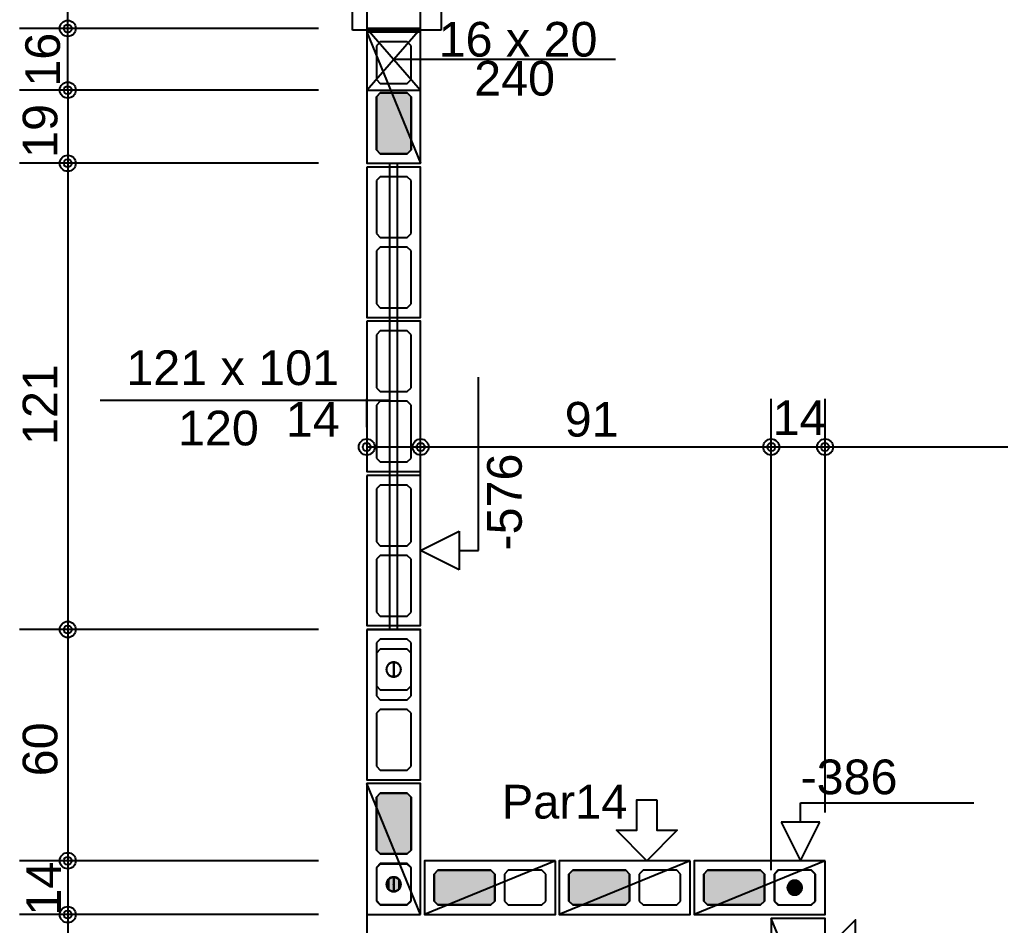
# Model space of a CAD drawing. Extents: x 0 to 119, y 0 to 84.
# Drawn here: x 12.64 to 17.73, y 44.68 to 49.39 of the extents above; entities that cross this region are included whole.
import ezdxf

# ---------------------------------------------------------------- set-up
doc = ezdxf.new("R2010")
doc.units = 0
doc.header["$MEASUREMENT"] = 0
doc.linetypes.add('ESTILO_TQS_0003', pattern=[1.5, 0.5, -0.4, 0.1, -0.5])
doc.linetypes.add('ESTILO_TQS_0005', pattern=[0.4, 0.3, -0.1])
for name, color, linetype in [('18', 6, 'CONTINUOUS'), ('20', 1, 'CONTINUOUS'), ('27', 250, 'CONTINUOUS'), ('3', 7, 'CONTINUOUS'), ('31', 10, 'CONTINUOUS'), ('35', 255, 'CONTINUOUS'), ('9', 8, 'CONTINUOUS')]:
    doc.layers.add(name, color=color, linetype=linetype)
doc.styles.add('TQS_ARIAL', font='arial.ttf')

msp = doc.modelspace()

# ---------------------------------------------------------------- linework, layer by layer
at = {"layer": '18', "color": 6, "linetype": 'Continuous'}
for p, q in [((15.0178, 46.63), (15.0178, 47.53)), ((14.7178, 46.63), (14.9178, 46.73)), ((14.9178, 46.73), (14.9178, 46.53)), ((14.9178, 46.53), (14.7178, 46.63)), ((14.9178, 46.63), (15.0178, 46.63))]:
    msp.add_line(p, q, dxfattribs=at)
at = {"layer": '20', "color": 1, "linetype": 'Continuous'}
for p, q in [((16.690248, 45.22), (16.690248, 45.32)), ((16.690248, 45.32), (17.590248, 45.32)), ((16.790248, 45.22), (16.590248, 45.22)), ((16.590248, 45.22), (16.690248, 45.02)), ((16.690248, 45.02), (16.790248, 45.22))]:
    msp.add_line(p, q, dxfattribs=at)
at = {"layer": '27', "color": 250, "linetype": 'ESTILO_TQS_0005'}
for points in [[(14.5078, 49.27), (14.4878, 49.25), (14.4878, 49.075), (14.5078, 49.055), (14.6478, 49.055), (14.6678, 49.075), (14.6678, 49.25), (14.6478, 49.27), (14.5078, 49.27)], [(14.5078, 49.005), (14.4878, 48.985), (14.4878, 48.71), (14.5078, 48.69), (14.6478, 48.69), (14.6678, 48.71), (14.6678, 48.985), (14.6478, 49.005), (14.5078, 49.005)], [(14.5078, 48.57), (14.4878, 48.55), (14.4878, 48.275), (14.5078, 48.255), (14.6478, 48.255), (14.6678, 48.275), (14.6678, 48.55), (14.6478, 48.57), (14.5078, 48.57)], [(14.5078, 48.205), (14.4878, 48.185), (14.4878, 47.91), (14.5078, 47.89), (14.6478, 47.89), (14.6678, 47.91), (14.6678, 48.185), (14.6478, 48.205), (14.5078, 48.205)], [(14.5078, 47.77), (14.4878, 47.75), (14.4878, 47.475), (14.5078, 47.455), (14.6478, 47.455), (14.6678, 47.475), (14.6678, 47.75), (14.6478, 47.77), (14.5078, 47.77)], [(14.5078, 47.405), (14.4878, 47.385), (14.4878, 47.11), (14.5078, 47.09), (14.6478, 47.09), (14.6678, 47.11), (14.6678, 47.385), (14.6478, 47.405), (14.5078, 47.405)], [(14.5078, 46.97), (14.4878, 46.95), (14.4878, 46.675), (14.5078, 46.655), (14.6478, 46.655), (14.6678, 46.675), (14.6678, 46.95), (14.6478, 46.97), (14.5078, 46.97)], [(14.5078, 46.605), (14.4878, 46.585), (14.4878, 46.31), (14.5078, 46.29), (14.6478, 46.29), (14.6678, 46.31), (14.6678, 46.585), (14.6478, 46.605), (14.5078, 46.605)], [(14.5078, 46.17), (14.4878, 46.15), (14.4878, 45.875), (14.5078, 45.855), (14.6478, 45.855), (14.6678, 45.875), (14.6678, 46.15), (14.6478, 46.17), (14.5078, 46.17)], [(14.5078, 45.805), (14.4878, 45.785), (14.4878, 45.51), (14.5078, 45.49), (14.6478, 45.49), (14.6678, 45.51), (14.6678, 45.785), (14.6478, 45.805), (14.5078, 45.805)], [(14.6478, 45.055), (14.6678, 45.075), (14.6678, 45.35), (14.6478, 45.37), (14.5078, 45.37), (14.4878, 45.35), (14.4878, 45.075), (14.5078, 45.055), (14.6478, 45.055)], [(14.6478, 44.79), (14.6678, 44.81), (14.6678, 44.985), (14.6478, 45.005), (14.5078, 45.005), (14.4878, 44.985), (14.4878, 44.81), (14.5078, 44.79), (14.6478, 44.79)], [(15.1028, 44.95), (15.0828, 44.97), (14.8078, 44.97), (14.7878, 44.95), (14.7878, 44.81), (14.8078, 44.79), (15.0828, 44.79), (15.1028, 44.81), (15.1028, 44.95)], [(15.3678, 44.95), (15.3478, 44.97), (15.1728, 44.97), (15.1528, 44.95), (15.1528, 44.81), (15.1728, 44.79), (15.3478, 44.79), (15.3678, 44.81), (15.3678, 44.95)], [(15.8028, 44.95), (15.7828, 44.97), (15.5078, 44.97), (15.4878, 44.95), (15.4878, 44.81), (15.5078, 44.79), (15.7828, 44.79), (15.8028, 44.81), (15.8028, 44.95)], [(16.0678, 44.95), (16.0478, 44.97), (15.8728, 44.97), (15.8528, 44.95), (15.8528, 44.81), (15.8728, 44.79), (16.0478, 44.79), (16.0678, 44.81), (16.0678, 44.95)], [(16.5028, 44.95), (16.4828, 44.97), (16.2078, 44.97), (16.1878, 44.95), (16.1878, 44.81), (16.2078, 44.79), (16.4828, 44.79), (16.5028, 44.81), (16.5028, 44.95)], [(16.7678, 44.95), (16.7478, 44.97), (16.5728, 44.97), (16.5528, 44.95), (16.5528, 44.81), (16.5728, 44.79), (16.7478, 44.79), (16.7678, 44.81), (16.7678, 44.95)]]:
    msp.add_lwpolyline(points, dxfattribs=at)
at = {"layer": '3', "color": 7, "linetype": 'Continuous'}
for p, q in [((14.4378, 49.02), (14.7178, 49.34)), ((14.4378, 49.34), (14.7178, 49.02)), ((14.4378, 49.32), (14.7178, 48.64)), ((14.4378, 48.64), (14.7178, 48.64)), ((14.557799, 46.22), (14.557799, 48.64)), ((14.597799, 46.22), (14.597799, 48.64)), ((13.05411, 47.41), (14.557799, 47.41)), ((14.557799, 46.22), (14.557799, 47.44)), ((14.597799, 46.22), (14.597799, 47.44)), ((14.437799, 46.22), (14.717799, 46.22)), ((14.5078, 46.1175), (14.4878, 46.0975)), ((14.4878, 46.0975), (14.4878, 45.9275)), ((14.6478, 46.1175), (14.5078, 46.1175)), ((14.6678, 46.0975), (14.6478, 46.1175)), ((14.6678, 45.9275), (14.6678, 46.0975)), ((14.4878, 45.9275), (14.5078, 45.9075)), ((14.5078, 45.9075), (14.6478, 45.9075)), ((14.6478, 45.9075), (14.6678, 45.9275)), ((14.7178, 44.74), (14.4378, 45.42)), ((15.4178, 45.02), (14.7378, 44.74)), ((16.1178, 45.02), (15.4378, 44.74)), ((16.8178, 45.02), (16.1378, 44.74)), ((14.5078, 45.0025), (14.4878, 44.9825)), ((14.4878, 44.9825), (14.4878, 44.8125)), ((14.6478, 45.0025), (14.5078, 45.0025)), ((14.6678, 44.9825), (14.6478, 45.0025)), ((14.6678, 44.8125), (14.6678, 44.9825)), ((16.5753, 44.97), (16.5553, 44.95)), ((16.7453, 44.97), (16.5753, 44.97)), ((16.7653, 44.95), (16.7453, 44.97)), ((16.5553, 44.95), (16.5553, 44.81)), ((16.7653, 44.81), (16.7653, 44.95)), ((14.4878, 44.8125), (14.5078, 44.7925)), ((14.6478, 44.7925), (14.6678, 44.8125)), ((14.5078, 44.7925), (14.6478, 44.7925)), ((16.5553, 44.81), (16.5753, 44.79)), ((16.5753, 44.79), (16.7453, 44.79)), ((16.7453, 44.79), (16.7653, 44.81)), ((16.8178, 44.04), (16.5378, 44.72))]:
    msp.add_line(p, q, dxfattribs=at)
for points in [[(14.7178, 49.34), (14.7178, 50.42), (14.4378, 50.42), (14.4378, 49.34), (14.7178, 49.34)], [(14.4378, 49.02), (14.7178, 49.02), (14.7178, 49.34), (14.4378, 49.34), (14.4378, 49.02)], [(14.4378, 49.32), (14.4378, 48.64), (14.7178, 48.64), (14.7178, 49.32), (14.4378, 49.32)], [(14.5778, 49.18), (15.730029, 49.18)], [(14.4378, 48.62), (14.4378, 47.84), (14.7178, 47.84), (14.7178, 48.62), (14.4378, 48.62)], [(14.4378, 47.82), (14.4378, 47.04), (14.7178, 47.04), (14.7178, 47.82), (14.4378, 47.82)], [(14.4378, 47.02), (14.4378, 46.24), (14.7178, 46.24), (14.7178, 47.02), (14.4378, 47.02)], [(14.4378, 46.22), (14.4378, 45.44), (14.7178, 45.44), (14.7178, 46.22), (14.4378, 46.22)], [(14.5778, 46.0131), (14.577861, 46.013097), (14.577921, 46.013088), (14.57798, 46.013072), (14.578037, 46.013051), (14.578091, 46.013025), (14.578143, 46.012992), (14.578191, 46.012955), (14.578235, 46.012913), (14.578274, 46.012867), (14.578309, 46.012817), (14.578339, 46.012764), (14.578363, 46.012708), (14.578381, 46.01265), (14.578393, 46.012591), (14.578399, 46.01253), (14.578399, 46.01247), (14.578393, 46.012409), (14.578381, 46.01235), (14.578363, 46.012292), (14.578339, 46.012236), (14.578309, 46.012183), (14.578274, 46.012133), (14.578235, 46.012087), (14.578191, 46.012045), (14.578143, 46.012008), (14.578091, 46.011975), (14.578037, 46.011949), (14.57798, 46.011928), (14.577921, 46.011912), (14.577861, 46.011903), (14.5778, 46.0119), (14.5778, 46.0503), (14.573976, 46.050106), (14.570191, 46.049526), (14.566484, 46.048566), (14.562893, 46.047237), (14.559456, 46.04555), (14.556206, 46.043525), (14.553178, 46.041181), (14.550403, 46.038543), (14.547909, 46.035638), (14.545721, 46.032495), (14.543863, 46.029147), (14.542353, 46.025628), (14.541207, 46.021975), (14.540436, 46.018224), (14.540049, 46.014415), (14.540049, 46.010585), (14.540436, 46.006776), (14.541207, 46.003025), (14.542353, 45.999372), (14.543863, 45.995853), (14.545721, 45.992505), (14.547909, 45.989362), (14.550403, 45.986457), (14.553178, 45.983819), (14.556206, 45.981475), (14.559456, 45.97945), (14.562893, 45.977763), (14.566484, 45.976434), (14.570191, 45.975474), (14.573976, 45.974894), (14.5778, 45.9747), (14.5778, 46.0131)], [(14.5778, 46.0119), (14.577739, 46.011903), (14.577679, 46.011912), (14.57762, 46.011928), (14.577563, 46.011949), (14.577509, 46.011975), (14.577457, 46.012008), (14.577409, 46.012045), (14.577365, 46.012087), (14.577326, 46.012133), (14.577291, 46.012183), (14.577261, 46.012236), (14.577237, 46.012292), (14.577219, 46.01235), (14.577207, 46.012409), (14.577201, 46.01247), (14.577201, 46.01253), (14.577207, 46.012591), (14.577219, 46.01265), (14.577237, 46.012708), (14.577261, 46.012764), (14.577291, 46.012817), (14.577326, 46.012867), (14.577365, 46.012913), (14.577409, 46.012955), (14.577457, 46.012992), (14.577509, 46.013025), (14.577563, 46.013051), (14.57762, 46.013072), (14.577679, 46.013088), (14.577739, 46.013097), (14.5778, 46.0131), (14.5778, 45.9747), (14.581624, 45.974894), (14.585409, 45.975474), (14.589116, 45.976434), (14.592707, 45.977763), (14.596144, 45.97945), (14.599394, 45.981475), (14.602422, 45.983819), (14.605197, 45.986457), (14.607691, 45.989362), (14.609879, 45.992505), (14.611737, 45.995853), (14.613247, 45.999372), (14.614393, 46.003025), (14.615164, 46.006776), (14.615551, 46.010585), (14.615551, 46.014415), (14.615164, 46.018224), (14.614393, 46.021975), (14.613247, 46.025628), (14.611737, 46.029147), (14.609879, 46.032495), (14.607691, 46.035638), (14.605197, 46.038543), (14.602422, 46.041181), (14.599394, 46.043525), (14.596144, 46.04555), (14.592707, 46.047237), (14.589116, 46.048566), (14.585409, 46.049526), (14.581624, 46.050106), (14.5778, 46.0503), (14.5778, 46.0119)], [(14.7178, 44.74), (14.7178, 45.42), (14.4378, 45.42), (14.4378, 44.74), (14.7178, 44.74)], [(15.944825, 45.335947), (15.944825, 45.177974), (16.050141, 45.177974), (15.892167, 45.02), (15.734194, 45.177974), (15.839509, 45.177974), (15.839509, 45.335947), (15.944825, 45.335947)], [(15.4178, 45.02), (14.7378, 45.02), (14.7378, 44.74), (15.4178, 44.74), (15.4178, 45.02)], [(16.1178, 45.02), (15.4378, 45.02), (15.4378, 44.74), (16.1178, 44.74), (16.1178, 45.02)], [(16.8178, 45.02), (16.1378, 45.02), (16.1378, 44.74), (16.8178, 44.74), (16.8178, 45.02)], [(14.5778, 44.8981), (14.577861, 44.898097), (14.577921, 44.898088), (14.57798, 44.898072), (14.578037, 44.898051), (14.578091, 44.898025), (14.578143, 44.897992), (14.578191, 44.897955), (14.578235, 44.897913), (14.578274, 44.897867), (14.578309, 44.897817), (14.578339, 44.897764), (14.578363, 44.897708), (14.578381, 44.89765), (14.578393, 44.897591), (14.578399, 44.89753), (14.578399, 44.89747), (14.578393, 44.897409), (14.578381, 44.89735), (14.578363, 44.897292), (14.578339, 44.897236), (14.578309, 44.897183), (14.578274, 44.897133), (14.578235, 44.897087), (14.578191, 44.897045), (14.578143, 44.897008), (14.578091, 44.896975), (14.578037, 44.896949), (14.57798, 44.896928), (14.577921, 44.896912), (14.577861, 44.896903), (14.5778, 44.8969), (14.5778, 44.9353), (14.573976, 44.935106), (14.570191, 44.934526), (14.566484, 44.933566), (14.562893, 44.932237), (14.559456, 44.93055), (14.556206, 44.928525), (14.553178, 44.926181), (14.550403, 44.923543), (14.547909, 44.920638), (14.545721, 44.917495), (14.543863, 44.914147), (14.542353, 44.910628), (14.541207, 44.906975), (14.540436, 44.903224), (14.540049, 44.899415), (14.540049, 44.895585), (14.540436, 44.891776), (14.541207, 44.888025), (14.542353, 44.884372), (14.543863, 44.880853), (14.545721, 44.877505), (14.547909, 44.874362), (14.550403, 44.871457), (14.553178, 44.868819), (14.556206, 44.866475), (14.559456, 44.86445), (14.562893, 44.862763), (14.566484, 44.861434), (14.570191, 44.860474), (14.573976, 44.859894), (14.5778, 44.8597), (14.5778, 44.8981)], [(14.5778, 44.8969), (14.577739, 44.896903), (14.577679, 44.896912), (14.57762, 44.896928), (14.577563, 44.896949), (14.577509, 44.896975), (14.577457, 44.897008), (14.577409, 44.897045), (14.577365, 44.897087), (14.577326, 44.897133), (14.577291, 44.897183), (14.577261, 44.897236), (14.577237, 44.897292), (14.577219, 44.89735), (14.577207, 44.897409), (14.577201, 44.89747), (14.577201, 44.89753), (14.577207, 44.897591), (14.577219, 44.89765), (14.577237, 44.897708), (14.577261, 44.897764), (14.577291, 44.897817), (14.577326, 44.897867), (14.577365, 44.897913), (14.577409, 44.897955), (14.577457, 44.897992), (14.577509, 44.898025), (14.577563, 44.898051), (14.57762, 44.898072), (14.577679, 44.898088), (14.577739, 44.898097), (14.5778, 44.8981), (14.5778, 44.8597), (14.581624, 44.859894), (14.585409, 44.860474), (14.589116, 44.861434), (14.592707, 44.862763), (14.596144, 44.86445), (14.599394, 44.866475), (14.602422, 44.868819), (14.605197, 44.871457), (14.607691, 44.874362), (14.609879, 44.877505), (14.611737, 44.880853), (14.613247, 44.884372), (14.614393, 44.888025), (14.615164, 44.891776), (14.615551, 44.895585), (14.615551, 44.899415), (14.615164, 44.903224), (14.614393, 44.906975), (14.613247, 44.910628), (14.611737, 44.914147), (14.609879, 44.917495), (14.607691, 44.920638), (14.605197, 44.923543), (14.602422, 44.926181), (14.599394, 44.928525), (14.596144, 44.93055), (14.592707, 44.932237), (14.589116, 44.933566), (14.585409, 44.934526), (14.581624, 44.935106), (14.5778, 44.9353), (14.5778, 44.8969)], [(16.6609, 44.88), (16.660897, 44.879939), (16.660888, 44.879879), (16.660872, 44.87982), (16.660851, 44.879763), (16.660825, 44.879709), (16.660792, 44.879657), (16.660755, 44.879609), (16.660713, 44.879565), (16.660667, 44.879526), (16.660617, 44.879491), (16.660564, 44.879461), (16.660508, 44.879437), (16.66045, 44.879419), (16.660391, 44.879407), (16.66033, 44.879401), (16.66027, 44.879401), (16.660209, 44.879407), (16.66015, 44.879419), (16.660092, 44.879437), (16.660036, 44.879461), (16.659983, 44.879491), (16.659933, 44.879526), (16.659887, 44.879565), (16.659845, 44.879609), (16.659808, 44.879657), (16.659775, 44.879709), (16.659749, 44.879763), (16.659728, 44.87982), (16.659712, 44.879879), (16.659703, 44.879939), (16.6597, 44.88), (16.6981, 44.88), (16.697906, 44.883824), (16.697326, 44.887609), (16.696366, 44.891316), (16.695037, 44.894907), (16.69335, 44.898344), (16.691325, 44.901594), (16.688981, 44.904622), (16.686343, 44.907397), (16.683438, 44.909891), (16.680295, 44.912079), (16.676947, 44.913937), (16.673428, 44.915447), (16.669775, 44.916593), (16.666024, 44.917364), (16.662215, 44.917751), (16.658385, 44.917751), (16.654576, 44.917364), (16.650825, 44.916593), (16.647172, 44.915447), (16.643653, 44.913937), (16.640305, 44.912079), (16.637162, 44.909891), (16.634257, 44.907397), (16.631619, 44.904622), (16.629275, 44.901594), (16.62725, 44.898344), (16.625563, 44.894907), (16.624234, 44.891316), (16.623274, 44.887609), (16.622694, 44.883824), (16.6225, 44.88), (16.6609, 44.88)], [(16.6597, 44.88), (16.659703, 44.880061), (16.659712, 44.880121), (16.659728, 44.88018), (16.659749, 44.880237), (16.659775, 44.880291), (16.659808, 44.880343), (16.659845, 44.880391), (16.659887, 44.880435), (16.659933, 44.880474), (16.659983, 44.880509), (16.660036, 44.880539), (16.660092, 44.880563), (16.66015, 44.880581), (16.660209, 44.880593), (16.66027, 44.880599), (16.66033, 44.880599), (16.660391, 44.880593), (16.66045, 44.880581), (16.660508, 44.880563), (16.660564, 44.880539), (16.660617, 44.880509), (16.660667, 44.880474), (16.660713, 44.880435), (16.660755, 44.880391), (16.660792, 44.880343), (16.660825, 44.880291), (16.660851, 44.880237), (16.660872, 44.88018), (16.660888, 44.880121), (16.660897, 44.880061), (16.6609, 44.88), (16.6225, 44.88), (16.622694, 44.876176), (16.623274, 44.872391), (16.624234, 44.868684), (16.625563, 44.865093), (16.62725, 44.861656), (16.629275, 44.858406), (16.631619, 44.855378), (16.634257, 44.852603), (16.637162, 44.850109), (16.640305, 44.847921), (16.643653, 44.846063), (16.647172, 44.844553), (16.650825, 44.843407), (16.654576, 44.842636), (16.658385, 44.842249), (16.662215, 44.842249), (16.666024, 44.842636), (16.669775, 44.843407), (16.673428, 44.844553), (16.676947, 44.846063), (16.680295, 44.847921), (16.683438, 44.850109), (16.686343, 44.852603), (16.688981, 44.855378), (16.691325, 44.858406), (16.69335, 44.861656), (16.695037, 44.865093), (16.696366, 44.868684), (16.697326, 44.872391), (16.697906, 44.876176), (16.6981, 44.88), (16.6597, 44.88)], [(14.4378, 44.74), (14.4378, 40.62), (16.5378, 40.62)], [(16.8178, 44.04), (16.8178, 44.72), (16.5378, 44.72), (16.5378, 44.04), (16.8178, 44.04)], [(17.133747, 44.608387), (16.975774, 44.608387), (16.975774, 44.713703), (16.8178, 44.555729), (16.975774, 44.397755), (16.975774, 44.503071), (17.133747, 44.503071), (17.133747, 44.608387)]]:
    msp.add_lwpolyline(points, dxfattribs=at)
for centre in [(14.5778, 46.0125), (14.5778, 44.8975), (16.6603, 44.88)]:
    msp.add_circle(centre, 0.0372, dxfattribs=at)
for points in [[(14.542353, 44.910628), (14.542353, 44.884372), (14.543863, 44.914147)], [(14.542353, 44.884372), (14.543863, 44.880853), (14.543863, 44.914147)], [(14.543863, 44.914147), (14.543863, 44.880853), (14.545721, 44.917495)], [(14.543863, 44.880853), (14.545721, 44.877505), (14.545721, 44.917495)], [(14.545721, 44.917495), (14.545721, 44.877505), (14.547909, 44.920638)], [(14.545721, 44.877505), (14.547909, 44.874362), (14.547909, 44.920638)], [(14.547909, 44.920638), (14.547909, 44.874362), (14.550403, 44.923543)], [(14.547909, 44.874362), (14.550403, 44.871457), (14.550403, 44.923543)], [(14.550403, 44.923543), (14.550403, 44.871457), (14.553178, 44.926181)], [(14.550403, 44.871457), (14.553178, 44.868819), (14.553178, 44.926181)], [(14.553178, 44.926181), (14.553178, 44.868819), (14.556206, 44.928525)], [(14.553178, 44.868819), (14.556206, 44.866475), (14.556206, 44.928525)], [(14.556206, 44.928525), (14.556206, 44.866475), (14.559456, 44.93055)], [(14.556206, 44.866475), (14.559456, 44.86445), (14.559456, 44.93055)], [(14.559456, 44.93055), (14.559456, 44.86445), (14.562893, 44.932237)], [(14.559456, 44.86445), (14.562893, 44.862763), (14.562893, 44.932237)], [(14.562893, 44.932237), (14.562893, 44.862763), (14.566484, 44.933566)], [(14.562893, 44.862763), (14.566484, 44.861434), (14.566484, 44.933566)], [(14.566484, 44.933566), (14.566484, 44.861434), (14.570191, 44.934526)], [(14.566484, 44.861434), (14.570191, 44.860474), (14.570191, 44.934526)], [(14.573976, 44.859894), (14.573976, 44.935106), (14.570191, 44.860474)], [(14.570191, 44.934526), (14.570191, 44.860474), (14.573976, 44.935106)], [(14.573976, 44.859894), (14.5778, 44.8981), (14.5778, 44.9353)], [(14.573976, 44.859894), (14.5778, 44.9353), (14.573976, 44.935106)], [(14.5778, 44.8969), (14.581624, 44.935106), (14.5778, 44.9353)], [(14.5778, 44.8969), (14.5778, 44.8597), (14.581624, 44.935106)], [(14.5778, 44.8597), (14.581624, 44.859894), (14.581624, 44.935106)], [(14.581624, 44.935106), (14.581624, 44.859894), (14.585409, 44.934526)], [(14.581624, 44.859894), (14.585409, 44.860474), (14.585409, 44.934526)], [(14.585409, 44.934526), (14.585409, 44.860474), (14.589116, 44.933566)], [(14.585409, 44.860474), (14.589116, 44.861434), (14.589116, 44.933566)], [(14.589116, 44.933566), (14.589116, 44.861434), (14.592707, 44.932237)], [(14.589116, 44.861434), (14.592707, 44.862763), (14.592707, 44.932237)], [(14.592707, 44.932237), (14.592707, 44.862763), (14.596144, 44.93055)], [(14.592707, 44.862763), (14.596144, 44.86445), (14.596144, 44.93055)], [(14.596144, 44.93055), (14.596144, 44.86445), (14.599394, 44.928525)], [(14.596144, 44.86445), (14.599394, 44.866475), (14.599394, 44.928525)], [(14.599394, 44.928525), (14.599394, 44.866475), (14.602422, 44.926181)], [(14.599394, 44.866475), (14.602422, 44.868819), (14.602422, 44.926181)], [(14.602422, 44.926181), (14.602422, 44.868819), (14.605197, 44.923543)], [(14.602422, 44.868819), (14.605197, 44.871457), (14.605197, 44.923543)], [(14.605197, 44.923543), (14.605197, 44.871457), (14.607691, 44.920638)], [(14.605197, 44.871457), (14.607691, 44.874362), (14.607691, 44.920638)], [(14.607691, 44.920638), (14.607691, 44.874362), (14.609879, 44.917495)], [(14.607691, 44.874362), (14.609879, 44.877505), (14.609879, 44.917495)], [(14.609879, 44.917495), (14.609879, 44.877505), (14.611737, 44.914147)], [(14.609879, 44.877505), (14.611737, 44.880853), (14.611737, 44.914147)], [(14.611737, 44.914147), (14.611737, 44.880853), (14.613247, 44.910628)], [(16.6609, 44.88), (16.643653, 44.913937), (16.640305, 44.912079)], [(16.6609, 44.88), (16.647172, 44.915447), (16.643653, 44.913937)], [(16.6609, 44.88), (16.650825, 44.916593), (16.647172, 44.915447)], [(16.6609, 44.88), (16.654576, 44.917364), (16.650825, 44.916593)], [(16.6609, 44.88), (16.658385, 44.917751), (16.654576, 44.917364)], [(16.6609, 44.88), (16.662215, 44.917751), (16.658385, 44.917751)], [(16.6981, 44.88), (16.662215, 44.917751), (16.6609, 44.88)], [(16.6981, 44.88), (16.666024, 44.917364), (16.662215, 44.917751)], [(16.6981, 44.88), (16.669775, 44.916593), (16.666024, 44.917364)], [(16.6981, 44.88), (16.673428, 44.915447), (16.669775, 44.916593)], [(16.6981, 44.88), (16.676947, 44.913937), (16.673428, 44.915447)], [(16.6981, 44.88), (16.680295, 44.912079), (16.676947, 44.913937)], [(14.540049, 44.899415), (14.540049, 44.895585), (14.540436, 44.903224)], [(14.540049, 44.895585), (14.540436, 44.891776), (14.540436, 44.903224)], [(14.540436, 44.903224), (14.540436, 44.891776), (14.541207, 44.906975)], [(14.540436, 44.891776), (14.541207, 44.888025), (14.541207, 44.906975)], [(14.541207, 44.906975), (14.541207, 44.888025), (14.542353, 44.910628)], [(14.541207, 44.888025), (14.542353, 44.884372), (14.542353, 44.910628)], [(14.573976, 44.859894), (14.5778, 44.8597), (14.5778, 44.8981)], [(14.577365, 44.897087), (14.5778, 44.8969), (14.577326, 44.897133)], [(14.5778, 44.8969), (14.5778, 44.8969), (14.577326, 44.897133)], [(14.577326, 44.897133), (14.5778, 44.8969), (14.577326, 44.897133)], [(14.5778, 44.8969), (14.5778, 44.8969), (14.577326, 44.897133)], [(14.577326, 44.897133), (14.5778, 44.8969), (14.577326, 44.897133)], [(14.5778, 44.8969), (14.5778, 44.8969), (14.577326, 44.897133)], [(14.577409, 44.897045), (14.5778, 44.8969), (14.577365, 44.897087)], [(14.5778, 44.8969), (14.5778, 44.8969), (14.577365, 44.897087)], [(14.577365, 44.897087), (14.5778, 44.8969), (14.577365, 44.897087)], [(14.5778, 44.8969), (14.5778, 44.8969), (14.577365, 44.897087)], [(14.577457, 44.897008), (14.5778, 44.8969), (14.577409, 44.897045)], [(14.5778, 44.8969), (14.5778, 44.8969), (14.577409, 44.897045)], [(14.577509, 44.896975), (14.5778, 44.8969), (14.577457, 44.897008)], [(14.5778, 44.8969), (14.5778, 44.8969), (14.577457, 44.897008)], [(14.57762, 44.896928), (14.5778, 44.8969), (14.577509, 44.896975)], [(14.5778, 44.8969), (14.5778, 44.8969), (14.577509, 44.896975)], [(14.5778, 44.8969), (14.5778, 44.8969), (14.57762, 44.896928)], [(14.5778, 44.8969), (14.5778, 44.8969), (14.57762, 44.896928)], [(14.5778, 44.8981), (14.578274, 44.897867), (14.5778, 44.8981)], [(14.578274, 44.897867), (14.578274, 44.897867), (14.5778, 44.8981)], [(14.5778, 44.8981), (14.578274, 44.897867), (14.5778, 44.8981)], [(14.578274, 44.897867), (14.578274, 44.897867), (14.5778, 44.8981)], [(14.5778, 44.8981), (14.578274, 44.897867), (14.5778, 44.8981)], [(14.578274, 44.897867), (14.578235, 44.897913), (14.5778, 44.8981)], [(14.5778, 44.8981), (14.578235, 44.897913), (14.5778, 44.8981)], [(14.578235, 44.897913), (14.578235, 44.897913), (14.5778, 44.8981)], [(14.5778, 44.8981), (14.578235, 44.897913), (14.5778, 44.8981)], [(14.578235, 44.897913), (14.578191, 44.897955), (14.5778, 44.8981)], [(14.5778, 44.8981), (14.578191, 44.897955), (14.5778, 44.8981)], [(14.578191, 44.897955), (14.578143, 44.897992), (14.5778, 44.8981)], [(14.5778, 44.8981), (14.578143, 44.897992), (14.5778, 44.8981)], [(14.578143, 44.897992), (14.578091, 44.898025), (14.5778, 44.8981)], [(14.5778, 44.8981), (14.578091, 44.898025), (14.5778, 44.8981)], [(14.578091, 44.898025), (14.57798, 44.898072), (14.5778, 44.8981)], [(14.5778, 44.8981), (14.57798, 44.898072), (14.5778, 44.8981)], [(14.57798, 44.898072), (14.5778, 44.8981), (14.5778, 44.8981)], [(14.5778, 44.8981), (14.5778, 44.8981), (14.5778, 44.8981)], [(14.5778, 44.8981), (14.5778, 44.8981), (14.5778, 44.8981)], [(14.5778, 44.8981), (14.5778, 44.8981), (14.5778, 44.8981)], [(14.5778, 44.8981), (14.5778, 44.8981), (14.5778, 44.8981)], [(14.5778, 44.8981), (14.5778, 44.8981), (14.5778, 44.8981)], [(14.5778, 44.8981), (14.5778, 44.8981), (14.5778, 44.8981)], [(14.5778, 44.8981), (14.5778, 44.8981), (14.5778, 44.8981)], [(14.5778, 44.8981), (14.5778, 44.8981), (14.5778, 44.8981)], [(14.5778, 44.8981), (14.5778, 44.8981), (14.5778, 44.8981)], [(14.5778, 44.8981), (14.5778, 44.8981), (14.5778, 44.8981)], [(14.5778, 44.8981), (14.5778, 44.8981), (14.5778, 44.8981)], [(14.5778, 44.8981), (14.5778, 44.8981), (14.5778, 44.8981)], [(14.5778, 44.8969), (14.5778, 44.8969), (14.5778, 44.8969)], [(14.5778, 44.8969), (14.5778, 44.8969), (14.5778, 44.8969)], [(14.5778, 44.8969), (14.5778, 44.8969), (14.5778, 44.8969)], [(14.5778, 44.8969), (14.5778, 44.8969), (14.5778, 44.8969)], [(14.5778, 44.8969), (14.5778, 44.8969), (14.5778, 44.8969)], [(14.5778, 44.8969), (14.5778, 44.8969), (14.5778, 44.8969)], [(14.5778, 44.8969), (14.5778, 44.8969), (14.5778, 44.8969)], [(14.5778, 44.8969), (14.5778, 44.8969), (14.5778, 44.8969)], [(14.5778, 44.8969), (14.5778, 44.8969), (14.5778, 44.8969)], [(14.5778, 44.8969), (14.5778, 44.8969), (14.5778, 44.8969)], [(14.5778, 44.8969), (14.5778, 44.8969), (14.5778, 44.8969)], [(14.5778, 44.8969), (14.5778, 44.8969), (14.5778, 44.8969)], [(14.611737, 44.880853), (14.613247, 44.884372), (14.613247, 44.910628)], [(14.613247, 44.910628), (14.613247, 44.884372), (14.614393, 44.906975)], [(14.613247, 44.884372), (14.614393, 44.888025), (14.614393, 44.906975)], [(14.614393, 44.906975), (14.614393, 44.888025), (14.615164, 44.903224)], [(14.614393, 44.888025), (14.615164, 44.891776), (14.615164, 44.903224)], [(14.615164, 44.903224), (14.615164, 44.891776), (14.615551, 44.899415)], [(14.615164, 44.891776), (14.615551, 44.895585), (14.615551, 44.899415)], [(16.6609, 44.88), (16.622694, 44.883824), (16.6225, 44.88)], [(16.6597, 44.88), (16.6225, 44.88), (16.622694, 44.876176)], [(16.6609, 44.88), (16.623274, 44.887609), (16.622694, 44.883824)], [(16.6597, 44.88), (16.622694, 44.876176), (16.623274, 44.872391)], [(16.6609, 44.88), (16.624234, 44.891316), (16.623274, 44.887609)], [(16.6597, 44.88), (16.623274, 44.872391), (16.624234, 44.868684)], [(16.6609, 44.88), (16.625563, 44.894907), (16.624234, 44.891316)], [(16.6597, 44.88), (16.624234, 44.868684), (16.625563, 44.865093)], [(16.6609, 44.88), (16.62725, 44.898344), (16.625563, 44.894907)], [(16.6597, 44.88), (16.625563, 44.865093), (16.62725, 44.861656)], [(16.6609, 44.88), (16.629275, 44.901594), (16.62725, 44.898344)], [(16.6597, 44.88), (16.62725, 44.861656), (16.629275, 44.858406)], [(16.6609, 44.88), (16.631619, 44.904622), (16.629275, 44.901594)], [(16.6597, 44.88), (16.629275, 44.858406), (16.631619, 44.855378)], [(16.6609, 44.88), (16.634257, 44.907397), (16.631619, 44.904622)], [(16.6597, 44.88), (16.631619, 44.855378), (16.634257, 44.852603)], [(16.6609, 44.88), (16.637162, 44.909891), (16.634257, 44.907397)], [(16.6597, 44.88), (16.634257, 44.852603), (16.637162, 44.850109)], [(16.6609, 44.88), (16.640305, 44.912079), (16.637162, 44.909891)], [(16.6597, 44.88), (16.637162, 44.850109), (16.640305, 44.847921)], [(16.6597, 44.88), (16.640305, 44.847921), (16.643653, 44.846063)], [(16.6597, 44.88), (16.643653, 44.846063), (16.647172, 44.844553)], [(16.6597, 44.88), (16.647172, 44.844553), (16.650825, 44.843407)], [(16.6597, 44.88), (16.650825, 44.843407), (16.654576, 44.842636)], [(16.6597, 44.88), (16.654576, 44.842636), (16.658385, 44.842249)], [(16.6597, 44.88), (16.658385, 44.842249), (16.662215, 44.842249)], [(16.659933, 44.880474), (16.659728, 44.88018), (16.6597, 44.88)], [(16.659933, 44.880474), (16.6597, 44.88), (16.6597, 44.88)], [(16.659933, 44.880474), (16.6597, 44.88), (16.6597, 44.88)], [(16.659933, 44.880474), (16.6597, 44.88), (16.6597, 44.88)], [(16.659933, 44.880474), (16.6597, 44.88), (16.6597, 44.88)], [(16.659933, 44.880474), (16.6597, 44.88), (16.6597, 44.88)], [(16.659933, 44.880474), (16.6597, 44.88), (16.6597, 44.88)], [(16.659933, 44.880474), (16.6597, 44.88), (16.6597, 44.88)], [(16.659933, 44.880474), (16.6597, 44.88), (16.6597, 44.88)], [(16.659933, 44.880474), (16.6597, 44.88), (16.6597, 44.88)], [(16.659933, 44.880474), (16.6597, 44.88), (16.6597, 44.88)], [(16.659933, 44.880474), (16.6597, 44.88), (16.6597, 44.88)], [(16.659933, 44.880474), (16.6597, 44.88), (16.6597, 44.88)], [(16.659933, 44.880474), (16.6597, 44.88), (16.6597, 44.88)], [(16.659933, 44.880474), (16.6597, 44.88), (16.6597, 44.88)], [(16.659933, 44.880474), (16.6597, 44.88), (16.6597, 44.88)], [(16.659933, 44.880474), (16.6597, 44.88), (16.6597, 44.88)], [(16.659933, 44.880474), (16.6597, 44.88), (16.6597, 44.88)], [(16.659933, 44.880474), (16.6597, 44.88), (16.6597, 44.88)], [(16.659933, 44.880474), (16.6597, 44.88), (16.6597, 44.88)], [(16.659933, 44.880474), (16.6597, 44.88), (16.6597, 44.88)], [(16.659933, 44.880474), (16.6597, 44.88), (16.6597, 44.88)], [(16.659933, 44.880474), (16.6597, 44.88), (16.6597, 44.88)], [(16.6597, 44.88), (16.662215, 44.842249), (16.6981, 44.88)], [(16.659933, 44.880474), (16.659775, 44.880291), (16.659728, 44.88018)], [(16.659933, 44.880474), (16.659808, 44.880343), (16.659775, 44.880291)], [(16.659933, 44.880474), (16.659845, 44.880391), (16.659808, 44.880343)], [(16.659933, 44.880474), (16.659887, 44.880435), (16.659845, 44.880391)], [(16.659933, 44.880474), (16.659933, 44.880474), (16.659887, 44.880435)], [(16.659933, 44.880474), (16.659887, 44.880435), (16.659887, 44.880435)], [(16.659933, 44.880474), (16.659933, 44.880474), (16.659933, 44.880474)], [(16.6609, 44.88), (16.660667, 44.879526), (16.660667, 44.879526)], [(16.6609, 44.88), (16.660667, 44.879526), (16.660667, 44.879526)], [(16.6609, 44.88), (16.660667, 44.879526), (16.660713, 44.879565)], [(16.6609, 44.88), (16.660713, 44.879565), (16.660713, 44.879565)], [(16.6609, 44.88), (16.660713, 44.879565), (16.660755, 44.879609)], [(16.6609, 44.88), (16.660755, 44.879609), (16.660792, 44.879657)], [(16.6609, 44.88), (16.660792, 44.879657), (16.660825, 44.879709)], [(16.6609, 44.88), (16.660825, 44.879709), (16.660872, 44.87982)], [(16.6609, 44.88), (16.660872, 44.87982), (16.6609, 44.88)], [(16.6609, 44.88), (16.6609, 44.88), (16.6609, 44.88)], [(16.6609, 44.88), (16.6609, 44.88), (16.6609, 44.88)], [(16.6609, 44.88), (16.6609, 44.88), (16.6609, 44.88)], [(16.6609, 44.88), (16.6609, 44.88), (16.6609, 44.88)], [(16.6609, 44.88), (16.6609, 44.88), (16.6609, 44.88)], [(16.6609, 44.88), (16.6609, 44.88), (16.6609, 44.88)], [(16.6609, 44.88), (16.6609, 44.88), (16.6609, 44.88)], [(16.6609, 44.88), (16.6609, 44.88), (16.6609, 44.88)], [(16.6609, 44.88), (16.6609, 44.88), (16.6609, 44.88)], [(16.6609, 44.88), (16.6609, 44.88), (16.6609, 44.88)], [(16.6609, 44.88), (16.6609, 44.88), (16.6609, 44.88)], [(16.6609, 44.88), (16.6609, 44.88), (16.6609, 44.88)], [(16.6609, 44.88), (16.6609, 44.88), (16.6609, 44.88)], [(16.6609, 44.88), (16.6609, 44.88), (16.6609, 44.88)], [(16.6609, 44.88), (16.6609, 44.88), (16.6609, 44.88)], [(16.6609, 44.88), (16.6609, 44.88), (16.6609, 44.88)], [(16.6609, 44.88), (16.6609, 44.88), (16.6609, 44.88)], [(16.6609, 44.88), (16.6609, 44.88), (16.6609, 44.88)], [(16.6609, 44.88), (16.6609, 44.88), (16.6609, 44.88)], [(16.6609, 44.88), (16.6609, 44.88), (16.6609, 44.88)], [(16.6609, 44.88), (16.6609, 44.88), (16.6609, 44.88)], [(16.6981, 44.88), (16.662215, 44.842249), (16.666024, 44.842636)], [(16.6981, 44.88), (16.666024, 44.842636), (16.669775, 44.843407)], [(16.6981, 44.88), (16.669775, 44.843407), (16.673428, 44.844553)], [(16.6981, 44.88), (16.673428, 44.844553), (16.676947, 44.846063)], [(16.6981, 44.88), (16.676947, 44.846063), (16.680295, 44.847921)], [(16.6981, 44.88), (16.683438, 44.909891), (16.680295, 44.912079)], [(16.6981, 44.88), (16.680295, 44.847921), (16.683438, 44.850109)], [(16.6981, 44.88), (16.686343, 44.907397), (16.683438, 44.909891)], [(16.6981, 44.88), (16.683438, 44.850109), (16.686343, 44.852603)], [(16.6981, 44.88), (16.688981, 44.904622), (16.686343, 44.907397)], [(16.6981, 44.88), (16.686343, 44.852603), (16.688981, 44.855378)], [(16.6981, 44.88), (16.691325, 44.901594), (16.688981, 44.904622)], [(16.6981, 44.88), (16.688981, 44.855378), (16.691325, 44.858406)], [(16.6981, 44.88), (16.69335, 44.898344), (16.691325, 44.901594)], [(16.6981, 44.88), (16.691325, 44.858406), (16.69335, 44.861656)], [(16.6981, 44.88), (16.695037, 44.894907), (16.69335, 44.898344)], [(16.6981, 44.88), (16.69335, 44.861656), (16.695037, 44.865093)], [(16.6981, 44.88), (16.696366, 44.891316), (16.695037, 44.894907)], [(16.6981, 44.88), (16.695037, 44.865093), (16.696366, 44.868684)], [(16.6981, 44.88), (16.697326, 44.887609), (16.696366, 44.891316)], [(16.6981, 44.88), (16.696366, 44.868684), (16.697326, 44.872391)], [(16.6981, 44.88), (16.697906, 44.883824), (16.697326, 44.887609)], [(16.6981, 44.88), (16.697326, 44.872391), (16.697906, 44.876176)]]:
    msp.add_solid(points, dxfattribs=at)
at = {"layer": '31', "color": 10, "linetype": 'ESTILO_TQS_0003'}
msp.add_lwpolyline([(14.363498, 49.331525), (14.363497, 49.741087), (14.823869, 49.741087), (14.823869, 49.331526), (14.363498, 49.331525)], dxfattribs=at)
at = {"layer": '35', "color": 255, "linetype": 'Continuous'}
for p, q in [((12.8856, 49.34), (12.8856, 49.84)), ((14.1878, 49.34), (12.6356, 49.34)), ((14.1878, 49.34), (12.6356, 49.34)), ((12.8856, 49.02), (12.8856, 49.34)), ((14.4378, 49.34), (14.4378, 49.34)), ((14.4378, 49.34), (14.4378, 49.34)), ((14.1878, 49.02), (12.6356, 49.02)), ((14.1878, 49.02), (12.6356, 49.02)), ((12.8856, 49.02), (12.8856, 48.64)), ((14.4378, 49.02), (14.4378, 49.02)), ((14.4378, 49.02), (14.4378, 49.02)), ((14.1878, 48.64), (12.6356, 48.64)), ((14.1878, 48.64), (12.6356, 48.64)), ((12.8856, 48.64), (12.8856, 46.22)), ((14.4378, 48.64), (14.4378, 48.64)), ((14.4378, 48.64), (14.4378, 48.64)), ((14.4378, 47.27), (14.4378, 47.417311)), ((14.7178, 46.47), (14.7178, 47.417311)), ((14.7178, 46.47), (14.7178, 47.417311)), ((16.5378, 44.97), (16.5378, 47.417311)), ((16.5378, 44.97), (16.5378, 47.417311)), ((16.8178, 45.27), (16.8178, 47.417311)), ((16.8178, 45.27), (16.8178, 47.417311)), ((14.7178, 47.167311), (14.4378, 47.167311)), ((16.5378, 47.167311), (14.7178, 47.167311)), ((16.8178, 47.167311), (16.5378, 47.167311)), ((24.1378, 47.167311), (16.8178, 47.167311)), ((14.4378, 47.02), (14.4378, 47.02)), ((14.187799, 46.22), (12.6356, 46.22)), ((14.187799, 46.22), (12.6356, 46.22)), ((12.8856, 46.22), (12.8856, 45.02)), ((14.437799, 46.22), (14.437799, 46.22)), ((14.437799, 46.22), (14.437799, 46.22)), ((14.7178, 46.22), (14.7178, 46.22)), ((14.7178, 46.22), (14.7178, 46.22)), ((14.1878, 45.02), (12.6356, 45.02)), ((14.1878, 45.02), (12.6356, 45.02)), ((12.8856, 45.02), (12.8856, 44.74)), ((14.4378, 45.02), (14.4378, 45.02)), ((14.4378, 45.02), (14.4378, 45.02)), ((16.8178, 45.02), (16.8178, 45.02)), ((16.8178, 45.02), (16.8178, 45.02)), ((14.1878, 44.74), (12.6356, 44.74)), ((14.1878, 44.74), (12.6356, 44.74)), ((12.8856, 44.74), (12.8856, 44.04)), ((14.4378, 44.74), (14.4378, 44.74)), ((14.4378, 44.74), (14.4378, 44.74)), ((14.7178, 44.74), (14.7178, 44.74)), ((14.7178, 44.74), (14.7178, 44.74)), ((16.5378, 44.72), (16.5378, 44.72)), ((16.5378, 44.72), (16.5378, 44.72))]:
    msp.add_line(p, q, dxfattribs=at)
for centre, radius in [((12.8856, 49.34), 0.041625), ((12.8856, 49.34), 0.041625), ((12.8856, 49.34), 0.02075), ((12.8856, 49.34), 0.02075), ((12.8856, 49.02), 0.041625), ((12.8856, 49.02), 0.041625), ((12.8856, 49.02), 0.02075), ((12.8856, 49.02), 0.02075), ((12.8856, 48.64), 0.041625), ((12.8856, 48.64), 0.041625), ((12.8856, 48.64), 0.02075), ((12.8856, 48.64), 0.02075), ((14.4378, 47.167311), 0.041625), ((14.7178, 47.167311), 0.041625), ((14.7178, 47.167311), 0.041625), ((16.5378, 47.167311), 0.041625), ((16.5378, 47.167311), 0.041625), ((16.8178, 47.167311), 0.041625), ((16.8178, 47.167311), 0.041625), ((14.4378, 47.167311), 0.02075), ((14.7178, 47.167311), 0.02075), ((14.7178, 47.167311), 0.02075), ((16.5378, 47.167311), 0.02075), ((16.5378, 47.167311), 0.02075), ((16.8178, 47.167311), 0.02075), ((16.8178, 47.167311), 0.02075), ((12.8856, 46.22), 0.041625), ((12.8856, 46.22), 0.041625), ((12.8856, 46.22), 0.02075), ((12.8856, 46.22), 0.02075), ((12.8856, 45.02), 0.041625), ((12.8856, 45.02), 0.041625), ((12.8856, 45.02), 0.02075), ((12.8856, 45.02), 0.02075), ((12.8856, 44.74), 0.041625), ((12.8856, 44.74), 0.041625), ((12.8856, 44.74), 0.02075), ((12.8856, 44.74), 0.02075)]:
    msp.add_circle(centre, radius, dxfattribs=at)
at = {"layer": '9', "color": 8, "linetype": 'Continuous'}
for points in [[(14.6478, 49.005), (14.6678, 48.985), (14.6678, 48.71), (14.6478, 48.69), (14.5078, 48.69), (14.4878, 48.71), (14.4878, 48.985), (14.5078, 49.005), (14.6478, 49.005)], [(14.6478, 45.37), (14.6678, 45.35), (14.6678, 45.075), (14.6478, 45.055), (14.5078, 45.055), (14.4878, 45.075), (14.4878, 45.35), (14.5078, 45.37), (14.6478, 45.37)], [(14.7878, 44.95), (14.8078, 44.97), (15.0828, 44.97), (15.1028, 44.95), (15.1028, 44.81), (15.0828, 44.79), (14.8078, 44.79), (14.7878, 44.81), (14.7878, 44.95)], [(15.4878, 44.95), (15.5078, 44.97), (15.7828, 44.97), (15.8028, 44.95), (15.8028, 44.81), (15.7828, 44.79), (15.5078, 44.79), (15.4878, 44.81), (15.4878, 44.95)], [(16.1878, 44.95), (16.2078, 44.97), (16.4828, 44.97), (16.5028, 44.95), (16.5028, 44.81), (16.4828, 44.79), (16.2078, 44.79), (16.1878, 44.81), (16.1878, 44.95)]]:
    msp.add_lwpolyline(points, dxfattribs=at)
for points in [[(14.6478, 49.005), (14.5078, 48.69), (14.4878, 48.71)], [(14.6478, 49.005), (14.4878, 48.71), (14.4878, 48.985)], [(14.6478, 49.005), (14.4878, 48.985), (14.5078, 49.005)], [(14.6478, 49.005), (14.6478, 48.69), (14.5078, 48.69)], [(14.6478, 49.005), (14.5078, 49.005), (14.6478, 49.005)], [(14.6478, 49.005), (14.6678, 48.985), (14.6678, 48.71)], [(14.6478, 49.005), (14.6678, 48.71), (14.6478, 48.69)], [(14.6478, 45.37), (14.5078, 45.055), (14.4878, 45.075)], [(14.6478, 45.37), (14.4878, 45.075), (14.4878, 45.35)], [(14.6478, 45.37), (14.4878, 45.35), (14.5078, 45.37)], [(14.6478, 45.37), (14.6478, 45.055), (14.5078, 45.055)], [(14.6478, 45.37), (14.5078, 45.37), (14.6478, 45.37)], [(14.6478, 45.37), (14.6678, 45.35), (14.6678, 45.075)], [(14.6478, 45.37), (14.6678, 45.075), (14.6478, 45.055)], [(14.7878, 44.95), (14.8078, 44.97), (15.0828, 44.97)], [(14.7878, 44.95), (15.0828, 44.97), (15.1028, 44.95)], [(15.4878, 44.95), (15.5078, 44.97), (15.7828, 44.97)], [(15.4878, 44.95), (15.7828, 44.97), (15.8028, 44.95)], [(16.1878, 44.95), (16.2078, 44.97), (16.4828, 44.97)], [(16.1878, 44.95), (16.4828, 44.97), (16.5028, 44.95)], [(14.7878, 44.95), (15.1028, 44.95), (15.1028, 44.81)], [(14.7878, 44.95), (15.1028, 44.81), (15.0828, 44.79)], [(14.7878, 44.95), (15.0828, 44.79), (14.8078, 44.79)], [(14.7878, 44.95), (14.8078, 44.79), (14.7878, 44.81)], [(14.7878, 44.95), (14.7878, 44.81), (14.7878, 44.95)], [(15.4878, 44.95), (15.8028, 44.95), (15.8028, 44.81)], [(15.4878, 44.95), (15.8028, 44.81), (15.7828, 44.79)], [(15.4878, 44.95), (15.7828, 44.79), (15.5078, 44.79)], [(15.4878, 44.95), (15.5078, 44.79), (15.4878, 44.81)], [(15.4878, 44.95), (15.4878, 44.81), (15.4878, 44.95)], [(16.1878, 44.95), (16.5028, 44.95), (16.5028, 44.81)], [(16.1878, 44.95), (16.5028, 44.81), (16.4828, 44.79)], [(16.1878, 44.95), (16.4828, 44.79), (16.2078, 44.79)], [(16.1878, 44.95), (16.2078, 44.79), (16.1878, 44.81)], [(16.1878, 44.95), (16.1878, 44.81), (16.1878, 44.95)]]:
    msp.add_solid(points, dxfattribs=at)

# ---------------------------------------------------------------- texts
at = {"layer": '18', "color": 6, "linetype": 'ESTILO_TQS_0003', "style": 'TQS_ARIAL'}
msp.add_text('-576', height=0.18, rotation=90, dxfattribs=at).set_placement((15.2428, 46.63))
at = {"layer": '20', "color": 1, "linetype": 'ESTILO_TQS_0003', "style": 'TQS_ARIAL'}
msp.add_text('-386', height=0.18, dxfattribs=at).set_placement((16.690248, 45.365))
at = {"layer": '3', "color": 7, "linetype": 'Continuous', "style": 'TQS_ARIAL'}
for s, height, p in [('16 x 20', 0.18, (14.811061, 49.193819)), ('240', 0.18, (14.995832, 48.991426)), ('121 x 101', 0.18, (13.189637, 47.488817)), ('120', 0.18, (13.458058, 47.175826)), ('Par14', 0.175, (15.139305, 45.23875))]:
    msp.add_text(s, height=height, dxfattribs=at).set_placement(p)
at = {"layer": '35', "color": 255, "linetype": 'Continuous', "style": 'TQS_ARIAL'}
for s, p in [('16', (12.845113, 49.037819)), ('19', (12.8316, 48.668)), ('121', (12.8316, 47.178)), ('60', (12.8316, 45.458)), ('14', (12.849975, 44.735154))]:
    msp.add_text(s, height=0.18, rotation=90, dxfattribs=at).set_placement(p)
for s, p in [('14', (16.545376, 47.228987)), ('14', (14.0178, 47.221311)), ('91', (15.4658, 47.221311))]:
    msp.add_text(s, height=0.18, dxfattribs=at).set_placement(p)

doc.saveas('drawing.dxf')
